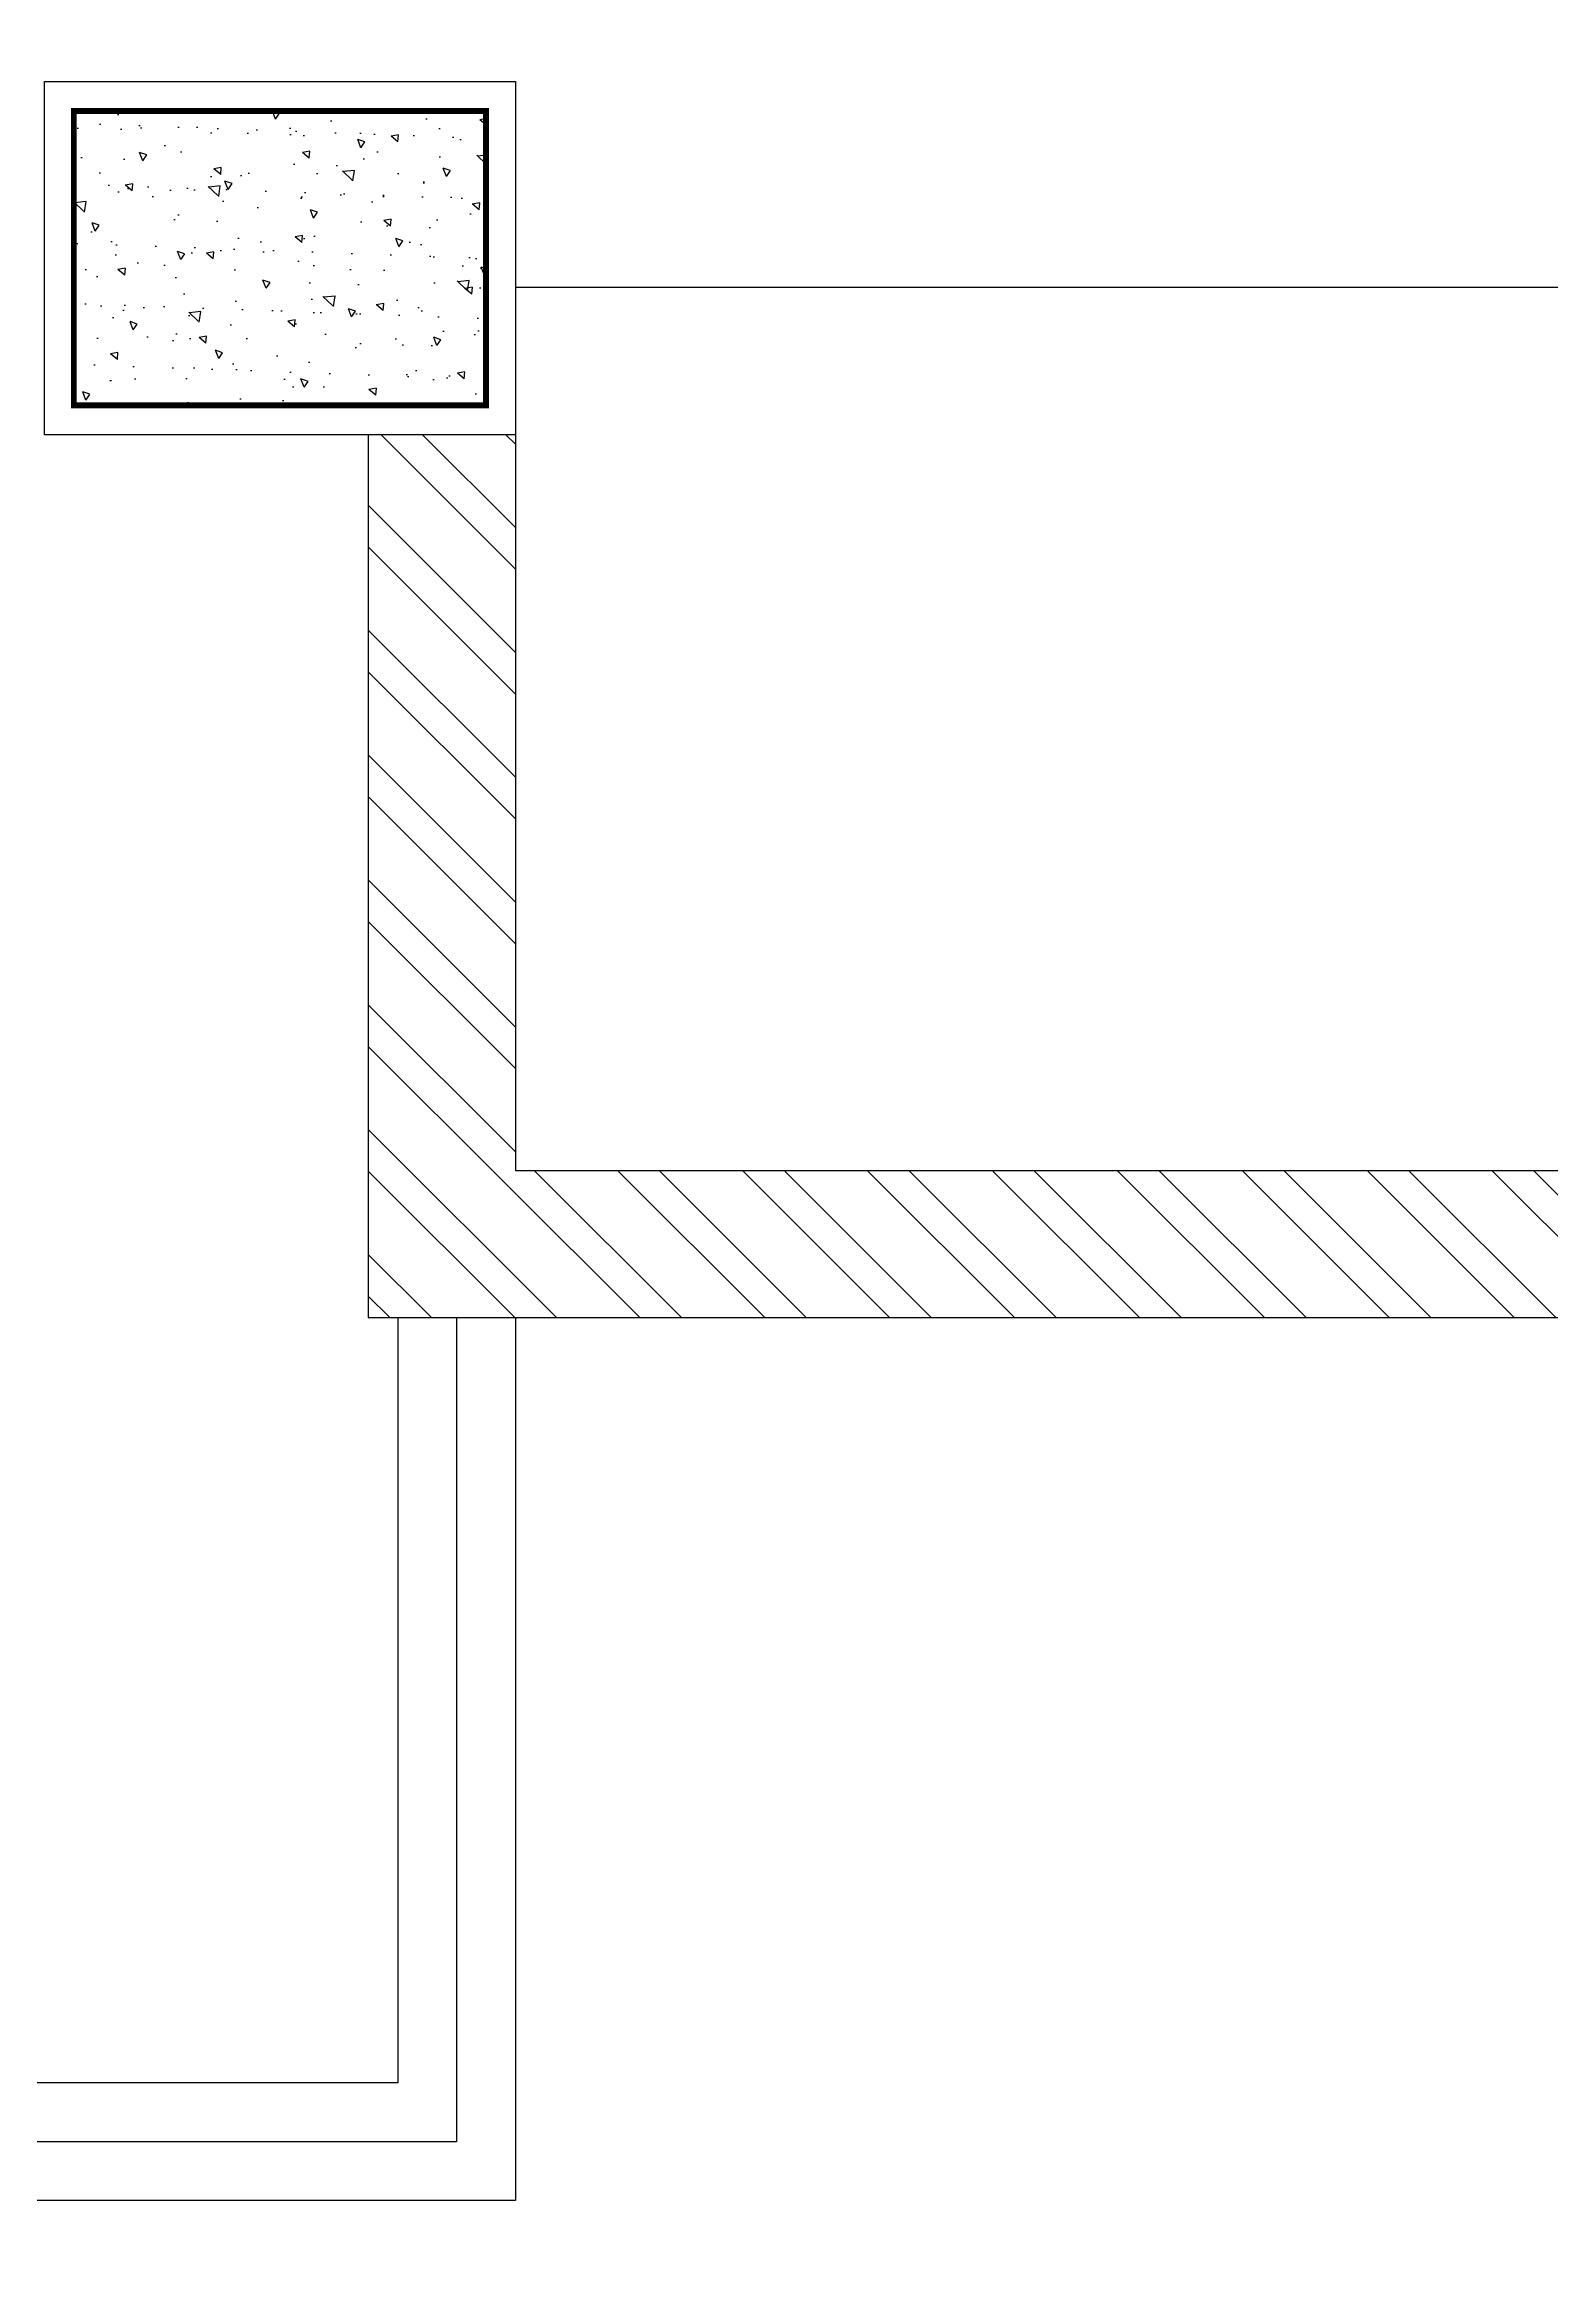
# Model space of a CAD drawing. Header units: inches. Extents: x 182687 to 187672, y -88924 to -84846.
# Drawn here: x 183022.8 to 183072.9, y -85732.9 to -85659.2 of the extents above; entities that cross this region are included whole.
import ezdxf

# ---------------------------------------------------------------- set-up
doc = ezdxf.new("R2010")
doc.units = ezdxf.units.IN
doc.header["$MEASUREMENT"] = 0
doc.header["$PDMODE"] = 97
doc.styles.add('DimText', font='arial.ttf')
doc.dimstyles.new('RECORDED', dxfattribs={"dimtxt": 0.23, "dimasz": 0.2000000029802322, "dimexe": 0.1500000059604645, "dimexo": 0.3000000119209289, "dimgap": 0.1500000059604645, "dimtad": 0, "dimrnd": 0.005, "dimzin": 0, "dimdsep": 46, "dimtxsty": 'DimText', "dimblk1": 'ARCHTICK', "dimblk2": 'ARCHTICK', "dimsah": 1, "dimcen": 0.2000000029802322, "dimdle": 0.1000000014901161, "dimadec": 0, "dimazin": 0, "dimtfac": 1, "dimtofl": 0, "dimtmove": 0, "dimatfit": 3, "dimfxl": 300, "dimtolj": 1, "dimtzin": 0, "dimarcsym": 0})

# ---------------------------------------------------------------- blocks, each defined once
blk = doc.blocks.new('REVISED COL LAYOUT')
h = blk.add_hatch()
h.set_pattern_fill('AR-CONC', color=5, scale=10, style=0)
h.set_pattern_definition([(49.99999999999999, (72871.88696634182, -42535.91261967007), (71.72601826007535, -6.275213498259511), [7.5, -82.5]), (355, (72871.88696634182, -42535.91261967007), (-13.8751333613, 75.21921337000119), [6, -66]), (100.45144446, (72877.86413444181, -42536.43555407007), (57.8508846727112, 68.94399909686294), [6.374019199999997, -70.11421119999996]), (46.18420000000002, (72871.88696634182, -42515.91261967007), (106.7241330671572, -16.55192807930765), [11.24999999999999, -123.75]), (96.63563549, (72880.78064084181, -42517.29195037007), (93.46619456742283, 97.41186007745505), [9.5610342, -105.171376]), (351.1841639899999, (72871.88696634182, -42515.91261967007), (93.46619450547732, 97.41186002699902), [9, -99.0000001]), (21, (72881.88696634182, -42520.91261967007), (59.69070521184616, -40.26188906653388), [7.5, -82.5]), (326.0000000000001, (72881.88696634182, -42520.91261967007), (24.33153319215817, 72.5150045046853), [6, -66]), (71.45144474, (72886.86119174182, -42524.26777707007), (84.02223767299711, 32.25311528063538), [6.374019000000001, -70.1142112]), (37.50000000000001, (72871.88696634182, -42535.91261967007), (1.215985531729067, 33.28938538313115), [0, -65.19999999999999, 0, -67, 0, -66.25]), (7.499999999999999, (72871.88696634182, -42535.91261967007), (26.30695374421486, 39.44117118823603), [0, -38.2, 0, -63.7, 0, -25.25]), (327.5, (72849.58696634181, -42535.91261967007), (53.3822436172409, -2.255487173437976), [0, -25, 0, -78, 0, -103.5]), (317.5, (72839.58696634181, -42535.91261967007), (58.31861693423862, 10.01049823323177), [0, -32.5, 0, -51.8, 0, -73.5])])
h.paths.add_polyline_path([(79703.94281142886, -47021.40372324394), (79953.94281142886, -47021.40372324394), (79953.94281142886, -47371.40372324394), (79703.94281142886, -47371.40372324394)])
at = {"color": 5}
blk.add_lwpolyline([(79678.94281142886, -46996.40372324394), (79978.94281142886, -46996.40372324394), (79978.94281142886, -47396.40372324394), (79678.94281142886, -47396.40372324394)], close=True, dxfattribs=at)
at = {"color": 5, "const_width": 5}
blk.add_lwpolyline([(79703.94281142886, -47021.40372324394), (79953.94281142886, -47021.40372324394), (79953.94281142886, -47371.40372324394), (79703.94281142886, -47371.40372324394)], close=True, dxfattribs=at)
blk = doc.blocks.new('_ArchTick')
at = {"color": 0, "linetype": 'ByBlock', "const_width": 0.15}
blk.add_lwpolyline([(-0.5, -0.5), (0.5, 0.5)], dxfattribs=at)
blk = doc.blocks.new('*D36')
at = {"color": 0, "lineweight": -2, "transparency": 16777216}
for p, q in [((182829.6347490241, -85672.45555157095), (182829.6347490241, -85760.34902982108)), ((183155.3956185741, -85672.45555157188), (183155.3956185741, -85760.34902982108)), ((182829.5347490226, -85760.19902981512), (182991.5351846758, -85760.19902981512)), ((183155.4956185756, -85760.19902981512), (182993.4951829224, -85760.19902981512))]:
    blk.add_line(p, q, dxfattribs=at)
at = {"layer": 'Defpoints', "color": 0, "transparency": 16777216}
for p in [(182829.6347490241, -85672.15555155903), (183155.3956185741, -85672.15555155996), (183155.3956185741, -85760.19902981512)]:
    blk.add_point(p, dxfattribs=at)
at = {"color": 0, "lineweight": -2, "transparency": 16777216, "xscale": 0.2000000029802322, "yscale": 0.2000000029802322, "zscale": 0.2000000029802322, "rotation": 180}
blk.add_blockref('_ArchTick', (182829.6347490241, -85760.19902981512), dxfattribs=at)
at = {"color": 0, "lineweight": -2, "transparency": 16777216, "xscale": 0.2000000029802322, "yscale": 0.2000000029802322, "zscale": 0.2000000029802322}
blk.add_blockref('_ArchTick', (183155.3956185741, -85760.19902981512), dxfattribs=at)
at = {"color": 0, "transparency": 16777216, "insert": (182992.5151837991, -85760.19902981512), "char_height": 0.23, "attachment_point": 5, "style": 'DimText'}
blk.add_mtext('\\A1;{\\H1.7391x;325.76}', dxfattribs=at)
blk = doc.blocks.new('*D39')
at = {"color": 0, "lineweight": -2, "transparency": 16777216}
for p, q in [((182829.6347490241, -85701.803377656), (182829.6347490241, -85789.69685590707)), ((183202.3521403115, -85701.80337765694), (183202.3521403115, -85789.69685590707)), ((182829.5347490226, -85789.5468559011), (182992.4998656761, -85789.5468559011)), ((183202.452140313, -85789.5468559011), (182994.4560440713, -85789.5468559011))]:
    blk.add_line(p, q, dxfattribs=at)
at = {"layer": 'Defpoints', "color": 0, "transparency": 16777216}
for p in [(182829.6347490241, -85701.50337764408), (183202.3521403115, -85701.50337764501), (183202.3521403115, -85789.5468559011)]:
    blk.add_point(p, dxfattribs=at)
at = {"color": 0, "lineweight": -2, "transparency": 16777216, "xscale": 0.2000000029802322, "yscale": 0.2000000029802322, "zscale": 0.2000000029802322, "rotation": 180}
blk.add_blockref('_ArchTick', (182829.6347490241, -85789.5468559011), dxfattribs=at)
at = {"color": 0, "lineweight": -2, "transparency": 16777216, "xscale": 0.2000000029802322, "yscale": 0.2000000029802322, "zscale": 0.2000000029802322}
blk.add_blockref('_ArchTick', (183202.3521403115, -85789.5468559011), dxfattribs=at)
at = {"color": 0, "transparency": 16777216, "insert": (182993.4779548737, -85789.5468559011), "char_height": 0.23, "attachment_point": 5, "style": 'DimText'}
blk.add_mtext('\\A1;{\\H1.7391x;372.72}', dxfattribs=at)
blk = doc.blocks.new('*D40')
at = {"color": 0, "lineweight": -2, "transparency": 16777216}
for p, q in [((182800.2869229381, -85612.78163852982), (182800.2869229381, -85819.04468199305)), ((183231.699966397, -85701.803377656), (183231.699966397, -85819.04468199305)), ((182800.1869229366, -85818.89468198709), (182992.4916802804, -85818.89468198709)), ((183231.7999663985, -85818.89468198709), (182994.464229467, -85818.89468198709))]:
    blk.add_line(p, q, dxfattribs=at)
at = {"layer": 'Defpoints', "color": 0, "transparency": 16777216}
for p in [(182800.2869229381, -85612.4816385179), (183231.699966397, -85701.50337764408), (183231.699966397, -85818.89468198709)]:
    blk.add_point(p, dxfattribs=at)
at = {"color": 0, "lineweight": -2, "transparency": 16777216, "xscale": 0.2000000029802322, "yscale": 0.2000000029802322, "zscale": 0.2000000029802322, "rotation": 180}
blk.add_blockref('_ArchTick', (182800.2869229381, -85818.89468198709), dxfattribs=at)
at = {"color": 0, "lineweight": -2, "transparency": 16777216, "xscale": 0.2000000029802322, "yscale": 0.2000000029802322, "zscale": 0.2000000029802322}
blk.add_blockref('_ArchTick', (183231.699966397, -85818.89468198709), dxfattribs=at)
at = {"color": 0, "transparency": 16777216, "insert": (182993.4779548737, -85818.89468198709), "char_height": 0.23, "attachment_point": 5, "style": 'DimText'}
blk.add_mtext('\\A1;{\\H1.7391x;431.42}', dxfattribs=at)

msp = doc.modelspace()

# ---------------------------------------------------------------- hatches: boundary and pattern name
h = msp.add_hatch()
h.set_pattern_fill('ANSI32', color=256, scale=7.826086956165232, angle=90)
h.set_pattern_definition([(135, (181183.8515599285, -88790.0272266471), (-2.075204683822509, -2.075204683822508), []), (135, (181183.8515599285, -88788.64375685967), (-2.075204683822509, -2.075204683822508), [])])
h.paths.add_polyline_path([(182952.8956185839, -85533.24250808705), (182952.8956185839, -85667.26424721137), (182957.7869229316, -85667.26424721137), (182957.7869229316, -85538.13381243471), (182998.8738794507, -85538.13381243471), (182998.8738794507, -85498.02511678424), (183022.841270754, -85498.02511678424), (183022.841270754, -85493.13381243657), (182993.9825751031, -85493.13381243657), (182993.9825751031, -85533.24250808705)])
h.paths.add_polyline_path([(183074.199966404, -85493.13381243657), (183074.199966404, -85620.30772547491), (183079.0912707517, -85620.30772547491), (183150.5043142264, -85620.30772547491), (183150.5043142264, -85663.15555155996), (183155.3956185741, -85663.15555155996), (183155.3956185741, -85615.41642112724), (183079.0912707517, -85615.41642112724), (183079.0912707517, -85498.02511678424), (183079.0912707517, -85493.13381243657)])
h.paths.add_polyline_path([(183033.6021403194, -85672.15555155717), (183033.6021403194, -85701.50337764315), (183079.0912707517, -85701.50337764408), (183079.0912707517, -85672.15555155903), (183074.199966404, -85672.15555155903), (183074.199966404, -85696.61207329642), (183038.4934446666, -85696.61207329549), (183038.4934446666, -85672.15555155717)])
h.paths.add_polyline_path([(183139.743444662, -85672.15555155903), (183139.743444662, -85696.61207329642), (183110.3956185764, -85696.61207329642), (183110.3956185764, -85701.50337764408), (183139.743444662, -85701.50337764408), (183151.4825750891, -85701.50337764408), (183155.3956185741, -85701.50337764408), (183155.3956185741, -85672.15555155903)])
h.paths.add_polyline_path([(183202.3521403115, -85615.41642112724), (183202.3521403115, -85620.30772547491), (183231.699966397, -85620.30772547491), (183231.699966397, -85615.41642112724)])
h.paths.add_polyline_path([(183197.4608359638, -85606.60745855022), (183197.4608359638, -85615.41642112724), (183197.4608359638, -85620.30772547491), (183202.3521403115, -85620.30772547491), (183202.3521403115, -85606.60745855022)])
h.paths.add_polyline_path([(183197.4608359638, -85550.85120373752), (183197.4608359638, -85559.66016631547), (183202.3521403115, -85559.66016631547), (183202.3521403115, -85555.74250808518), (183202.3521403115, -85550.85120373752)])
h.paths.add_polyline_path([(183202.3521403115, -85550.85120373752), (183202.3521403115, -85555.74250808518), (183231.699966397, -85555.74250808518), (183231.699966397, -85499.00337765433), (183231.699966397, -85463.78598635152), (183226.8086620494, -85463.78598635152), (183226.8086620494, -85493.13381243657), (183202.3521403115, -85493.13381243657), (183202.3521403115, -85498.02511678424), (183226.8086620494, -85498.02511678424), (183226.8086620494, -85550.85120373752)])
h.paths.add_polyline_path([(183155.3956185741, -85493.13381243657), (183155.3956185741, -85498.02511678424), (183197.4608359638, -85498.02511678424), (183202.3521403115, -85498.02511678424), (183202.3521403115, -85493.13381243657), (183202.3521403115, -85471.19435117647), (183197.4608359638, -85471.19435117647), (183197.4608359638, -85493.13381243657)])
h.paths.add_polyline_path([(183101.5912707503, -85441.28598635152), (183096.6999664031, -85441.28598635152), (183096.6999664031, -85446.17729069918), (183197.4608359638, -85446.17729069918), (183197.4608359638, -85453.5948850277), (183202.3521403115, -85453.5948850277), (183202.3521403115, -85441.28598635152)])
h.paths.add_polyline_path([(183197.4608359638, -85430.03598635245), (183197.4608359638, -85441.28598635152), (183202.3521403115, -85441.28598635152), (183202.3521403115, -85430.03598635245)])
h.paths.add_polyline_path([(183155.3956185741, -85365.95989939917), (183155.3956185741, -85370.85120374683), (183197.4608359638, -85370.85120374683), (183197.4608359638, -85383.0886941177), (183202.3521403115, -85383.0886941177), (183202.3521403115, -85365.95989939917)])
h.paths.add_polyline_path([(183096.6999664031, -85365.95989939917), (183096.6999664031, -85406.06859504964), (183101.5912707503, -85406.06859504964), (183101.5912707503, -85370.85120374683), (183126.0477924886, -85370.85120374683), (183126.0477924886, -85365.95989939917)])
h.paths.add_polyline_path([(183116.2651837933, -85475.52511678517), (183116.2651837933, -85493.13381243657), (183116.2651837933, -85498.02511678424), (183126.0477924886, -85498.02511678424), (183126.0477924886, -85493.13381243657), (183121.1564881409, -85493.13381243657), (183121.1564881409, -85475.52511678517)])
h.paths.add_polyline_path([(183155.3956185741, -85615.41642112724), (183155.3956185741, -85620.30772547491), (183168.1130098783, -85620.30772547491), (183168.1130098783, -85615.41642112724)])

# ---------------------------------------------------------------- linework, layer by layer
for p, q in [((183074.199966404, -85667.26424721137), (183038.4934446666, -85667.26424721137)), ((183033.6021403194, -85672.15555155717), (183033.6021403194, -85701.50337764315)), ((183038.4934446666, -85672.15555155717), (183038.4934446666, -85696.61207329549)), ((183038.4934446666, -85696.61207329549), (183074.199966404, -85696.61207329642)), ((183033.6021403194, -85701.50337764315), (183079.0912707517, -85701.50337764408)), ((183034.5804011886, -85701.50337764315), (183034.5804011886, -85726.93816025063)), ((183036.5369229278, -85701.50337764315), (183036.5369229278, -85728.89468198988)), ((183038.4934446666, -85701.50337764315), (183038.4934446666, -85730.8512037282)), ((183034.5804011886, -85726.93816025063), (182957.7869229316, -85726.93816025156)), ((183036.5369229278, -85728.89468198988), (182957.7869229316, -85728.89468199082)), ((183038.4934446666, -85730.8512037282), (182952.8956185839, -85730.85120373007))]:
    msp.add_line(p, q)

# ---------------------------------------------------------------- block references
at = {"xscale": 0.03913043478082616, "yscale": 0.03913043478082616, "zscale": 0.03913043478082616, "rotation": 90}
msp.add_blockref('REVISED COL LAYOUT', (181183.8515599285, -88790.0272266471), dxfattribs=at)

# ---------------------------------------------------------------- dimensions: what is measured, and where the dimension line sits
for base, p1, p2, picture, middle in [((183231.699966397, -85818.89468198709), (182800.2869229381, -85612.4816385179), (183231.699966397, -85701.50337764408), '*D40', (182993.4779548737, -85818.89468198709)), ((183202.3521403115, -85789.5468559011), (182829.6347490241, -85701.50337764408), (183202.3521403115, -85701.50337764501), '*D39', (182993.4779548737, -85789.5468559011))]:
    dim = msp.add_linear_dim(base=base, p1=p1, p2=p2, angle=180, text='{\\H1.7391x;<>}', dimstyle='RECORDED')
    dim.commit()
    dim.dimension.update_dxf_attribs({"geometry": picture, "text_midpoint": middle, "dimtype": 160})
dim = msp.add_linear_dim(base=(183155.3956185741, -85760.19902981512), p1=(182829.6347490241, -85672.15555155903), p2=(183155.3956185741, -85672.15555155996), angle=180, text='{\\H1.7391x;<>}', dimstyle='RECORDED')
dim.commit()
dim.dimension.update_dxf_attribs({"geometry": '*D36', "text_midpoint": (182992.5151837991, -85760.19902981512)})

doc.saveas('drawing.dxf')
